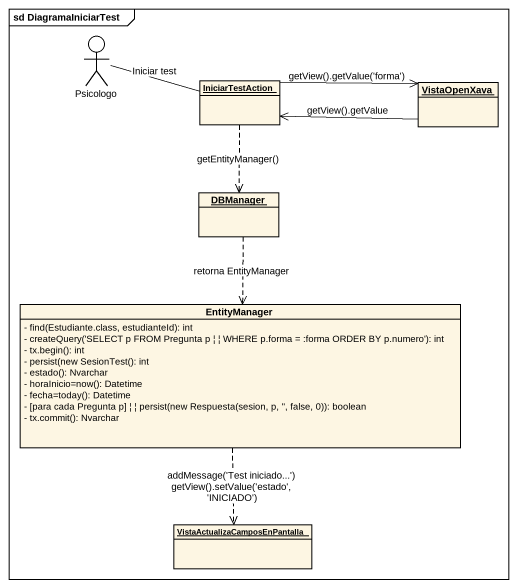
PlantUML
@startuml
mainframe sd DiagramaIniciarTest
allowmixing
hide circle
hide empty members
skinparam classAttributeIconSize 0
actor Psicologo
object IniciarTestAction
object VistaOpenXava
object DBManager
class EntityManager {
  {field} - find(Estudiante.class, estudianteId): int
  {field} - createQuery('SELECT p FROM Pregunta p ¦ ¦ WHERE p.forma = :forma ORDER BY p.numero'): int
  {field} - tx.begin(): int
  {field} - persist(new SesionTest(): int
  {field} - estado(): Nvarchar
  {field} - horaInicio=now(): Datetime
  {field} - fecha=today(): Datetime
  {field} - [para cada Pregunta p] ¦ ¦ persist(new Respuesta(sesion, p, '', false, 0)): boolean
  {field} - tx.commit(): Nvarchar
}
object "VistaActualizaCamposEnPantalla" as VistaActualizaCamposEnPantal
Psicologo -right- IniciarTestAction : Iniciar test
IniciarTestAction -right-> VistaOpenXava : getView().getValue('forma')
IniciarTestAction ..> DBManager : getEntityManager()
VistaOpenXava -left-> IniciarTestAction : getView().getValue
DBManager ..> EntityManager : retorna EntityManager
EntityManager ..> VistaActualizaCamposEnPantal : addMessage('Test iniciado...') getView().setValue('estado','INICIADO')
@enduml
